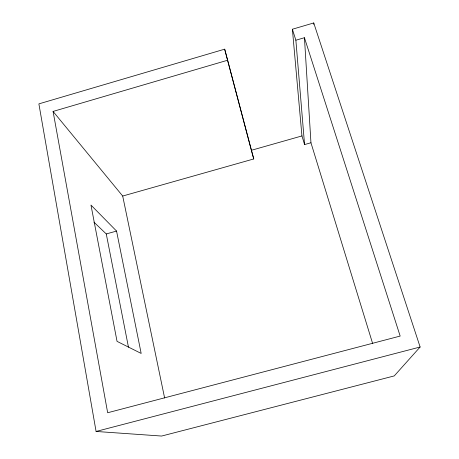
<?xml version="1.0" encoding="UTF-8"?>
<svg xmlns="http://www.w3.org/2000/svg" width="459" height="459" viewBox="0 0 459 459"><rect width="100%" height="100%" fill="white"/><g stroke="black" fill="none" stroke-linecap="round" stroke-linejoin="round"><path stroke-width="0.69" d="M304.569 144.574L295.866 40.226L304.443 37.707L310.955 142.766L304.569 144.574L301.947 135.933L292.394 29.233L313.738 22.95L420.123 347.01L394.252 375.915L161.614 436.05L96.086 431.46L38.877 103.877L224.675 49.17L253.752 158.952L122.696 196.039L53.072 111.428L227.733 60.204M301.947 135.933L251.36 150.294L253.752 158.952M93.906 222.116L106.27 233.947L116.552 231.066L141.171 353.436L117.045 341.364L90.968 205.07L116.552 231.066M96.086 431.46L420.123 347.01M304.443 37.707L400.168 336.068L107.664 412.75L53.072 111.428M292.394 29.233L295.866 40.226M310.955 142.766L372.565 343.28M224.675 49.17L251.176 149.6M122.696 196.039L164.62 397.999M106.27 233.947L128.468 347.205M313.738 22.95L313.79 24.379"/></g></svg>
